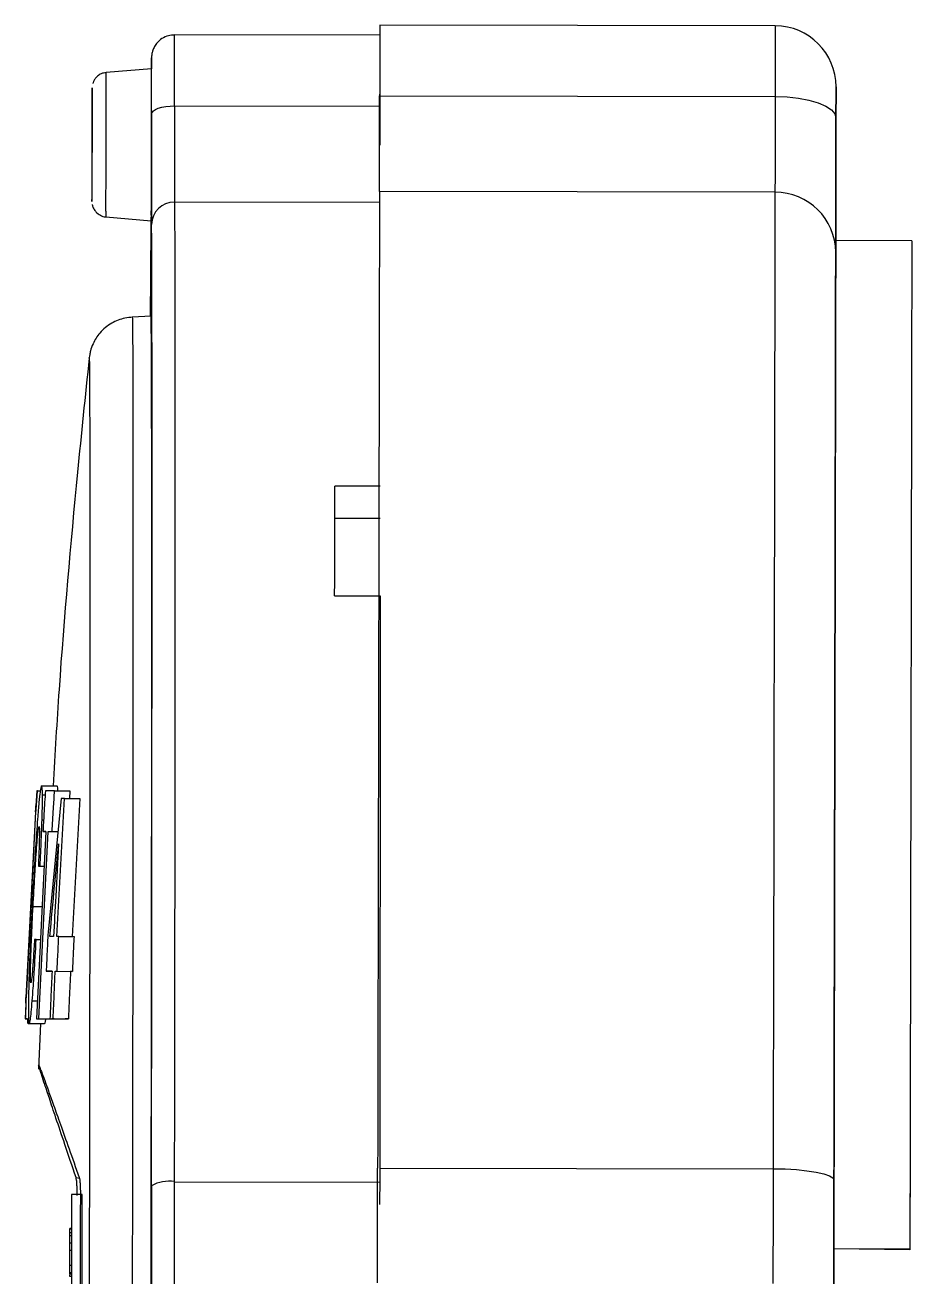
# Model space of a CAD drawing. Header units: millimetres. Extents: x 2451 to 4400, y 944 to 2322.
# Drawn here: x 2828.6 to 2886.8, y 2043.1 to 2125.4 of the extents above; entities that cross this region are included whole.
import ezdxf

# ---------------------------------------------------------------- set-up
doc = ezdxf.new("R2010")
doc.units = ezdxf.units.MM

msp = doc.modelspace()

# ---------------------------------------------------------------- linework, layer by layer
at = {"color": 7, "linetype": 'Continuous', "lineweight": 25}
for p, q in [((2877.93, 2125.336), (2851.93, 2125.384)), ((2851.93, 2124.709), (2838.43, 2124.735)), ((2836.926, 2122.512), (2833.938, 2122.256)), ((2836.929, 2120.512), (2836.929, 2120.512)), ((2851.933, 2120.737), (2877.922, 2120.688)), ((2838.433, 2120.067), (2851.933, 2120.041)), ((2836.918, 2114.512), (2836.918, 2114.512)), ((2877.91, 2114.39), (2851.91, 2114.439)), ((2833.009, 2113.777), (2833.01, 2113.779)), ((2851.934, 2113.719), (2838.434, 2113.744)), ((2833.92, 2112.779), (2836.907, 2112.512)), ((2836.885, 2112.514), (2836.882, 2112.271)), ((2886.904, 2111.202), (2881.904, 2111.211)), ((2836.895, 2106.239), (2835.658, 2106.177)), ((2832.825, 2103.494), (2832.827, 2103.502)), ((2851.965, 2095.07), (2848.965, 2095.076)), ((2848.965, 2092.966), (2851.957, 2092.96)), ((2848.963, 2087.861), (2851.963, 2087.855)), ((2829.389, 2075.052), (2829.327, 2074.052)), ((2829.388, 2075.052), (2829.426, 2075.052)), ((2829.426, 2075.052), (2829.389, 2075.052)), ((2829.426, 2075.052), (2829.621, 2075.051)), ((2829.697, 2075.377), (2830.699, 2075.375)), ((2830.552, 2075.05), (2829.947, 2075.051)), ((2830.552, 2075.05), (2831.555, 2075.048)), ((2831.555, 2075.048), (2831.524, 2074.539)), ((2829.755, 2074.786), (2829.931, 2074.786)), ((2830.975, 2074.54), (2830.122, 2065.753)), ((2830.7, 2065.457), (2831.207, 2074.539)), ((2831.207, 2074.539), (2832.212, 2074.537)), ((2832.212, 2074.537), (2831.704, 2065.455)), ((2829.307, 2073.65), (2828.675, 2061.455)), ((2828.691, 2061.455), (2829.324, 2073.65)), ((2829.981, 2072.362), (2829.367, 2060.052)), ((2829.522, 2060.052), (2830.136, 2072.362)), ((2829.827, 2073.114), (2829.729, 2073.114)), ((2829.981, 2072.362), (2829.782, 2072.363)), ((2830.136, 2072.362), (2830.763, 2072.361)), ((2830.387, 2072.362), (2830.763, 2072.361)), ((2829.484, 2070.092), (2829.868, 2070.092)), ((2829.597, 2070.092), (2829.868, 2070.092)), ((2829.138, 2067.445), (2829.736, 2067.444)), ((2829.344, 2065.266), (2829.627, 2065.265)), ((2830.825, 2065.456), (2831.829, 2065.455)), ((2830.382, 2063.176), (2830.001, 2063.177)), ((2830.593, 2063.176), (2831.597, 2063.174)), ((2830.718, 2063.176), (2831.721, 2063.174)), ((2828.652, 2061.053), (2828.611, 2060.053)), ((2829.083, 2061.236), (2829.427, 2061.236)), ((2828.611, 2060.053), (2828.609, 2060.053)), ((2828.609, 2060.053), (2828.611, 2060.053)), ((2828.611, 2060.053), (2828.648, 2060.053)), ((2828.611, 2060.053), (2828.839, 2060.053)), ((2828.648, 2060.053), (2828.839, 2060.053)), ((2829.367, 2060.052), (2830.248, 2060.05)), ((2829.522, 2060.052), (2830.248, 2060.05)), ((2830.248, 2060.05), (2831.251, 2060.048)), ((2830.459, 2060.05), (2831.463, 2060.048)), ((2828.806, 2059.737), (2828.883, 2059.737)), ((2828.883, 2059.737), (2829.884, 2059.735)), ((2829.615, 2059.736), (2829.485, 2056.744)), ((2829.498, 2057.042), (2829.497, 2057.052)), ((2851.924, 2050.245), (2877.789, 2050.196)), ((2831.962, 2049.631), (2832.178, 2049.582)), ((2838.423, 2049.347), (2851.923, 2049.322)), ((2831.654, 2048.505), (2831.654, 2022.505)), ((2832.354, 2048.505), (2831.654, 2048.505)), ((2832.354, 2022.505), (2832.354, 2048.505)), ((2831.654, 2046.277), (2831.554, 2046.277)), ((2831.554, 2046.25), (2831.554, 2046.277)), ((2831.554, 2046.25), (2831.654, 2046.25)), ((2831.554, 2045.979), (2831.554, 2046.25)), ((2831.654, 2045.979), (2831.554, 2045.979)), ((2831.554, 2045.79), (2831.554, 2045.979)), ((2831.654, 2045.79), (2831.554, 2045.79)), ((2831.554, 2045.303), (2831.554, 2045.79)), ((2831.654, 2045.303), (2831.554, 2045.303)), ((2831.554, 2044.817), (2831.554, 2045.303)), ((2831.654, 2044.817), (2831.554, 2044.817)), ((2831.554, 2043.843), (2831.554, 2044.817)), ((2886.779, 2044.877), (2881.779, 2044.925)), ((2886.779, 2044.915), (2881.779, 2044.925)), ((2886.779, 2044.877), (2886.779, 2044.915)), ((2831.654, 2043.843), (2831.554, 2043.843)), ((2831.554, 2043.356), (2831.554, 2043.843)), ((2831.654, 2043.356), (2831.554, 2043.356)), ((2831.654, 2043.275), (2831.554, 2043.275)), ((2831.654, 2043.113), (2831.554, 2043.113))]:
    msp.add_line(p, q, dxfattribs=at)
at = {"color": 7, "linetype": 'Continuous', "lineweight": 25, "flags": 128}
for points in [[(2877.93, 2125.336), (2877.93, 2125.131), (2877.929, 2124.517), (2877.927, 2123.531), (2877.924, 2122.229), (2877.922, 2120.688)], [(2836.905, 2112.512), (2836.907, 2112.338), (2836.909, 2112.515), (2836.912, 2113.034), (2836.916, 2113.861), (2836.919, 2114.938), (2836.922, 2116.192), (2836.925, 2117.538), (2836.927, 2118.884), (2836.929, 2120.138), (2836.93, 2121.215), (2836.929, 2122.041), (2836.928, 2122.56), (2836.926, 2122.738)], [(2836.923, 2122.816), (2836.922, 2122.779), (2836.921, 2122.511)], [(2836.928, 2123.229), (2836.926, 2123.186), (2836.923, 2122.816)], [(2836.926, 2122.738), (2836.923, 2122.56), (2836.923, 2122.512)], [(2851.935, 2122.59), (2851.934, 2121.462), (2851.933, 2120.041)], [(2833.012, 2114.06), (2833.015, 2114.671), (2833.018, 2115.561), (2833.021, 2116.642), (2833.023, 2117.809), (2833.025, 2118.948), (2833.026, 2119.947), (2833.026, 2120.708), (2833.025, 2121.157), (2833.023, 2121.25), (2833.02, 2120.978), (2833.018, 2120.367), (2833.015, 2119.478), (2833.012, 2118.396), (2833.009, 2117.229), (2833.008, 2116.09), (2833.007, 2115.091), (2833.007, 2114.33), (2833.008, 2113.881), (2833.009, 2113.777)], [(2877.922, 2120.688), (2877.919, 2119.516), (2877.917, 2118.421), (2877.915, 2117.423), (2877.914, 2116.538), (2877.912, 2115.781), (2877.911, 2115.164), (2877.91, 2114.698), (2877.91, 2114.39)], [(2877.922, 2120.688), (2878.702, 2120.66), (2879.452, 2120.578), (2880.143, 2120.445), (2880.749, 2120.268), (2881.246, 2120.052), (2881.615, 2119.806), (2881.843, 2119.54), (2881.919, 2119.263)], [(2836.929, 2119.542), (2836.959, 2119.645), (2837.045, 2119.744), (2837.184, 2119.834), (2837.371, 2119.914), (2837.599, 2119.979), (2837.858, 2120.027), (2838.14, 2120.057), (2838.433, 2120.067)], [(2851.933, 2120.041), (2851.931, 2118.866), (2851.93, 2117.77), (2851.93, 2117.479)], [(2877.91, 2114.39), (2877.908, 2113.266), (2877.905, 2111.791), (2877.901, 2109.972), (2877.897, 2107.816), (2877.893, 2105.333), (2877.887, 2102.535), (2877.882, 2099.434), (2877.875, 2096.045), (2877.868, 2092.382), (2877.861, 2088.463), (2877.853, 2084.304), (2877.845, 2079.926), (2877.836, 2075.347), (2877.827, 2070.588), (2877.818, 2065.671), (2877.809, 2060.618), (2877.799, 2055.452), (2877.789, 2050.196)], [(2833.01, 2113.779), (2833.01, 2113.788), (2833.012, 2114.06)], [(2838.434, 2113.744), (2838.441, 2112.604), (2838.447, 2111.112), (2838.452, 2109.277), (2838.456, 2107.105), (2838.46, 2104.608), (2838.462, 2101.795), (2838.464, 2098.681), (2838.465, 2095.278), (2838.464, 2091.603), (2838.463, 2087.672), (2838.461, 2083.503), (2838.458, 2079.114), (2838.454, 2074.526), (2838.45, 2069.76), (2838.444, 2064.836), (2838.438, 2059.777), (2838.431, 2054.607), (2838.423, 2049.347)], [(2833.924, 2113.138), (2833.921, 2112.812), (2833.92, 2112.779)], [(2836.911, 2112.891), (2836.908, 2112.547), (2836.907, 2112.512)], [(2836.92, 2049.082), (2836.927, 2054.242), (2836.935, 2059.316), (2836.941, 2064.28), (2836.946, 2069.111), (2836.951, 2073.789), (2836.955, 2078.291), (2836.957, 2082.597), (2836.959, 2086.688), (2836.961, 2090.546), (2836.961, 2094.152), (2836.96, 2097.49), (2836.958, 2100.546), (2836.956, 2103.306), (2836.953, 2105.757), (2836.948, 2107.888), (2836.943, 2109.689), (2836.937, 2111.152), (2836.93, 2112.271)], [(2835.658, 2106.177), (2835.664, 2106.099), (2835.671, 2105.689), (2835.678, 2104.929), (2835.685, 2103.824), (2835.69, 2102.379), (2835.695, 2100.601), (2835.699, 2098.499), (2835.702, 2096.083), (2835.704, 2093.365), (2835.705, 2090.359), (2835.705, 2087.079), (2835.705, 2083.542), (2835.703, 2079.765), (2835.701, 2075.767), (2835.697, 2071.567), (2835.693, 2067.187), (2835.688, 2062.648), (2835.683, 2057.972), (2835.676, 2053.183), (2835.669, 2048.304), (2835.661, 2043.36), (2835.655, 2039.902)], [(2836.892, 2040.008), (2836.894, 2041.313), (2836.903, 2046.3), (2836.91, 2051.231), (2836.917, 2056.082), (2836.923, 2060.828), (2836.928, 2065.445), (2836.933, 2069.911), (2836.937, 2074.203), (2836.939, 2078.299), (2836.941, 2082.181), (2836.942, 2085.827), (2836.942, 2089.221), (2836.941, 2092.344), (2836.939, 2095.182), (2836.937, 2097.721), (2836.933, 2099.947), (2836.929, 2101.849), (2836.924, 2103.419), (2836.918, 2104.648), (2836.911, 2105.531), (2836.903, 2106.062), (2836.895, 2106.239)], [(2848.963, 2087.861), (2848.964, 2088.812), (2848.964, 2089.75), (2848.964, 2090.674), (2848.964, 2091.584), (2848.964, 2092.479), (2848.965, 2093.359), (2848.965, 2094.225), (2848.965, 2095.076)], [(2851.963, 2087.855), (2851.961, 2083.67), (2851.958, 2079.262), (2851.955, 2074.652), (2851.95, 2069.859), (2851.944, 2064.907), (2851.938, 2059.818), (2851.931, 2054.615), (2851.923, 2049.322)], [(2877.789, 2050.196), (2877.787, 2048.947), (2877.784, 2047.749), (2877.782, 2046.621), (2877.78, 2045.583), (2877.778, 2044.652), (2877.777, 2043.843), (2877.776, 2043.17), (2877.775, 2042.644)], [(2877.789, 2050.196), (2878.569, 2050.181), (2879.32, 2050.138), (2880.011, 2050.07), (2880.617, 2049.978), (2881.114, 2049.867), (2881.484, 2049.74), (2881.711, 2049.603), (2881.788, 2049.461)], [(2851.923, 2049.322), (2851.921, 2048.072), (2851.921, 2047.854)], [(2886.788, 2049.849), (2886.787, 2049.231), (2886.786, 2048.611), (2886.785, 2047.991), (2886.784, 2047.37), (2886.782, 2046.748), (2886.781, 2046.125), (2886.78, 2045.502), (2886.779, 2044.877)], [(2881.779, 2044.925), (2881.769, 2039.628), (2881.766, 2037.925)]]:
    msp.add_lwpolyline(points, dxfattribs=at)
at = {"color": 7, "linetype": 'Continuous', "lineweight": 25}
for centre, radius, start, end in [((2877.923, 2121.336), 4, 359.89234, 89.89234), ((2210.537, 2122.031), 627.898, 359.820698, 0.246682), ((2412.844, 2121.196), 424.088, 359.77653, 0.27462), ((1577.932, 2119.637), 1256.009, 359.703541, 0.119492), ((1511.65, 2119.748), 1325.279, 359.703541, 0.119492), ((4332.785, 2116.157), 1495.86, 179.870344, 180.148836), ((4139.177, 2117.123), 1300.747, 179.870344, 180.148836), ((2877.933, 2110.421), 3.969, 0.34561, 90.33851), ((2838.419, 2112.256), 1.489, 89.43311, 179.40158), ((4086.062, 2100.156), 1249.238, 179.444348, 179.72113), ((2838.056, 2047.038), 2.339, 80.97379, 119.06365), ((5178.37, 2044.499), 2339.952, 179.881276, 180.066691), ((5527.859, 2043.506), 2690.945, 179.881276, 180.066691)]:
    msp.add_arc(centre, radius, start, end, dxfattribs=at)
for points, knots in [([(2851.93, 2125.381), (2851.93, 2125.32), (2851.93, 2125.197), (2851.928, 2124.197), (2851.925, 2122.71), (2851.923, 2121.395), (2851.922, 2120.737)], [0, 0, 0, 0, 0.248061, 0.498707, 0.749354, 1, 1, 1, 1]), ([(2838.429, 2124.716), (2838.296, 2124.713), (2838.004, 2124.708), (2837.617, 2124.519), (2837.314, 2124.262), (2837.121, 2123.993), (2837.01, 2123.745), (2836.956, 2123.545), (2836.936, 2123.407), (2836.931, 2123.34), (2836.929, 2123.307), (2836.927, 2123.278), (2836.926, 2123.232), (2836.925, 2123.15), (2836.924, 2122.946), (2836.923, 2122.811)], [0, 0, 0, 0, 0.090802, 0.199118, 0.287983, 0.363139, 0.425424, 0.474171, 0.506425, 0.521488, 0.533947, 0.552183, 0.590278, 0.730521, 1, 1, 1, 1]), ([(2833.935, 2122.24), (2833.881, 2122.239), (2833.721, 2122.236), (2833.493, 2122.121), (2833.287, 2121.952), (2833.158, 2121.771), (2833.091, 2121.637), (2833.073, 2121.565), (2833.069, 2121.551)], [0, 0, 0, 0, 0.135875, 0.404257, 0.623977, 0.809795, 0.964008, 1, 1, 1, 1]), ([(2881.919, 2119.263), (2881.919, 2119.548), (2881.921, 2120.133), (2881.922, 2120.802), (2881.923, 2121.248), (2881.923, 2121.302), (2881.923, 2121.328)], [0, 0, 0, 0, 0.244178, 0.5, 0.755822, 1, 1, 1, 1]), ([(2881.923, 2121.328), (2881.923, 2121.3), (2881.923, 2121.242), (2881.922, 2120.791), (2881.921, 2120.117), (2881.919, 2119.53), (2881.919, 2119.244)], [0, 0, 0, 0, 0.244178, 0.5, 0.755822, 1, 1, 1, 1]), ([(2833.011, 2115.874), (2833.011, 2116.028), (2833.011, 2116.213), (2833.011, 2116.54), (2833.011, 2116.799), (2833.012, 2117.376), (2833.014, 2118.016), (2833.015, 2118.637), (2833.016, 2118.972), (2833.016, 2119.143), (2833.017, 2119.254), (2833.018, 2119.376), (2833.02, 2119.676), (2833.021, 2119.907), (2833.021, 2119.895), (2833.022, 2119.683), (2833.021, 2119.087), (2833.022, 2118.829), (2833.022, 2118.498), (2833.022, 2118.239), (2833.02, 2117.662), (2833.019, 2117.023), (2833.018, 2116.401), (2833.017, 2116.067), (2833.016, 2115.895), (2833.015, 2115.784), (2833.014, 2115.662), (2833.013, 2115.363), (2833.012, 2115.132), (2833.011, 2115.143), (2833.011, 2115.359), (2833.011, 2115.639), (2833.011, 2115.874)], [0, 0, 0, 0, 0.066265, 0.079332, 0.091749, 0.120574, 0.19854, 0.226761, 0.249845, 0.26589, 0.284505, 0.318085, 0.379426, 0.408251, 0.420668, 0.433735, 0.5, 0.566265, 0.579332, 0.591749, 0.620574, 0.69854, 0.726761, 0.749845, 0.76589, 0.784505, 0.818085, 0.879426, 0.908251, 0.920668, 0.933735, 1, 1, 1, 1]), ([(2881.902, 2110.445), (2881.903, 2110.738), (2881.904, 2111.336), (2881.908, 2113.343), (2881.913, 2115.997), (2881.917, 2118.187), (2881.919, 2119.263)], [0, 0, 0, 0, 0.245796, 0.5, 0.754204, 1, 1, 1, 1]), ([(2881.919, 2119.244), (2881.917, 2118.162), (2881.913, 2115.96), (2881.908, 2113.335), (2881.905, 2111.704), (2881.904, 2111.283), (2881.904, 2111.211)], [0, 0, 0, 0, 0.304992, 0.620417, 0.935841, 1, 1, 1, 1]), ([(2833.028, 2113.593), (2833.03, 2113.578), (2833.045, 2113.482), (2833.116, 2113.303), (2833.284, 2113.061), (2833.551, 2112.871), (2833.791, 2112.771), (2833.915, 2112.781), (2833.921, 2112.782)], [0, 0, 0, 0, 0.035109, 0.231963, 0.433106, 0.711596, 0.986848, 1, 1, 1, 1]), ([(2881.904, 2111.174), (2881.904, 2111.097), (2881.903, 2110.937), (2881.9, 2109.318), (2881.895, 2106.67), (2881.888, 2102.951), (2881.879, 2098.249), (2881.869, 2092.624), (2881.857, 2086.162), (2881.843, 2078.955), (2881.828, 2071.112), (2881.813, 2062.745), (2881.796, 2053.988), (2881.785, 2047.946), (2881.779, 2044.925)], [0, 0, 0, 0, 0.077766, 0.161605, 0.245445, 0.329284, 0.413124, 0.496963, 0.580803, 0.664642, 0.748482, 0.832321, 0.916161, 1, 1, 1, 1]), ([(2881.788, 2049.461), (2881.792, 2051.86), (2881.801, 2056.703), (2881.814, 2063.792), (2881.828, 2070.749), (2881.84, 2077.451), (2881.852, 2083.789), (2881.863, 2089.634), (2881.873, 2094.9), (2881.882, 2099.509), (2881.889, 2103.396), (2881.895, 2106.519), (2881.899, 2108.939), (2881.901, 2109.946), (2881.902, 2110.445)], [0, 0, 0, 0, 0.079959, 0.161371, 0.244142, 0.328893, 0.414216, 0.5, 0.585778, 0.671102, 0.755858, 0.838624, 0.920039, 1, 1, 1, 1]), ([(2835.684, 2106.178), (2835.511, 2106.162), (2835.032, 2106.117), (2834.259, 2105.808), (2833.532, 2105.208), (2833.101, 2104.532), (2832.918, 2104.011), (2832.847, 2103.681), (2832.832, 2103.555), (2832.826, 2103.503), (2832.825, 2103.493)], [0, 0, 0, 0, 0.111362, 0.308749, 0.52529, 0.707852, 0.820127, 0.887845, 0.979585, 1, 1, 1, 1]), ([(2832.825, 2103.493), (2832.565, 2100.993), (2831.813, 2093.74), (2830.988, 2084.367), (2830.575, 2077.487), (2830.449, 2075.376)], [0, 0, 0, 0, 0.267282, 0.775148, 1, 1, 1, 1]), ([(2832.827, 2103.502), (2832.831, 2103.414), (2832.84, 2103.233), (2832.851, 2101.733), (2832.86, 2099.234), (2832.867, 2095.61), (2832.871, 2090.899), (2832.873, 2085.17), (2832.871, 2078.736), (2832.866, 2071.839), (2832.86, 2064.709), (2832.851, 2057.314), (2832.84, 2049.822), (2832.828, 2042.388), (2832.819, 2037.462), (2832.815, 2035.045)], [0, 0, 0, 0, 0.073675, 0.150434, 0.229885, 0.311524, 0.394751, 0.478886, 0.563205, 0.640041, 0.715869, 0.790184, 0.862545, 0.932581, 1, 1, 1, 1]), ([(2829.363, 2074.052), (2829.375, 2074.237), (2829.396, 2074.571), (2829.417, 2074.904), (2829.426, 2075.052)], [0, 0, 0, 0, 0.556974, 1, 1, 1, 1]), ([(2829.697, 2075.377), (2829.667, 2075.307), (2829.62, 2075.196), (2829.523, 2074.306), (2829.464, 2073.578), (2829.432, 2073.198)], [0, 0, 0, 0, 0.452493, 0.714814, 1, 1, 1, 1]), ([(2829.755, 2074.786), (2829.75, 2074.958), (2829.74, 2075.314), (2829.712, 2075.356), (2829.697, 2075.377)], [0, 0, 0, 0, 0.482517, 1, 1, 1, 1]), ([(2829.947, 2075.051), (2829.915, 2074.544), (2829.859, 2073.648), (2829.805, 2072.752), (2829.782, 2072.363)], [0, 0, 0, 0, 0.565204, 1, 1, 1, 1]), ([(2830.387, 2072.362), (2830.416, 2072.86), (2830.47, 2073.756), (2830.527, 2074.652), (2830.552, 2075.05)], [0, 0, 0, 0, 0.556552, 1, 1, 1, 1]), ([(2830.699, 2075.375), (2830.715, 2075.365), (2830.736, 2075.351), (2830.744, 2075.114), (2830.746, 2075.049)], [0, 0, 0, 0, 0.727876, 1, 1, 1, 1]), ([(2829.3, 2073.65), (2829.307, 2073.767), (2829.321, 2073.998), (2829.324, 2074.034), (2829.325, 2074.052)], [0, 0, 0, 0, 0.508208, 1, 1, 1, 1]), ([(2829.327, 2074.052), (2829.326, 2074.034), (2829.325, 2073.998), (2829.313, 2073.767), (2829.307, 2073.65)], [0, 0, 0, 0, 0.491793, 1, 1, 1, 1]), ([(2829.324, 2073.65), (2829.333, 2073.768), (2829.352, 2073.999), (2829.36, 2074.034), (2829.363, 2074.052)], [0, 0, 0, 0, 0.514749, 1, 1, 1, 1]), ([(2829.729, 2073.114), (2829.738, 2073.462), (2829.758, 2074.155), (2829.756, 2074.576), (2829.755, 2074.786)], [0, 0, 0, 0, 0.500493, 1, 1, 1, 1]), ([(2831.207, 2074.539), (2831.162, 2074.539), (2831.083, 2074.539), (2831.008, 2074.54), (2830.975, 2074.54)], [0, 0, 0, 0, 0.564034, 1, 1, 1, 1]), ([(2829.432, 2073.198), (2829.388, 2072.588), (2829.307, 2071.49), (2829.185, 2069.489), (2829.112, 2068.178), (2829.072, 2067.456)], [0, 0, 0, 0, 0.36011, 0.647462, 1, 1, 1, 1]), ([(2829.372, 2071.284), (2829.391, 2071.533), (2829.428, 2072.004), (2829.487, 2072.576), (2829.515, 2072.646), (2829.532, 2072.689)], [0, 0, 0, 0, 0.296714, 0.56253, 1, 1, 1, 1]), ([(2829.532, 2072.689), (2829.541, 2072.669), (2829.558, 2072.627), (2829.555, 2072.218), (2829.543, 2071.694), (2829.525, 2071.043), (2829.5, 2070.475), (2829.484, 2070.092)], [0, 0, 0, 0, 0.233217, 0.476546, 0.60225, 0.732009, 1, 1, 1, 1]), ([(2829.597, 2070.092), (2829.626, 2070.684), (2829.678, 2071.761), (2829.713, 2072.694), (2829.729, 2073.114)], [0, 0, 0, 0, 0.549267, 1, 1, 1, 1]), ([(2829.782, 2072.363), (2829.817, 2072.363), (2829.88, 2072.363), (2829.95, 2072.362), (2829.981, 2072.362)], [0, 0, 0, 0, 0.555156, 1, 1, 1, 1]), ([(2830.136, 2072.362), (2830.18, 2072.362), (2830.26, 2072.362), (2830.348, 2072.362), (2830.387, 2072.362)], [0, 0, 0, 0, 0.554411, 1, 1, 1, 1]), ([(2830.245, 2065.458), (2830.344, 2066.568), (2830.525, 2068.601), (2830.724, 2070.634), (2830.815, 2071.556)], [0, 0, 0, 0, 0.545958, 1, 1, 1, 1]), ([(2830.815, 2071.556), (2830.75, 2070.407), (2830.634, 2068.374), (2830.533, 2066.341), (2830.489, 2065.457)], [0, 0, 0, 0, 0.565441, 1, 1, 1, 1]), ([(2829.138, 2067.445), (2829.176, 2068.119), (2829.235, 2069.128), (2829.313, 2070.424), (2829.352, 2070.998), (2829.372, 2071.284)], [0, 0, 0, 0, 0.501448, 0.75111, 1, 1, 1, 1]), ([(2829.484, 2070.092), (2829.504, 2070.092), (2829.54, 2070.092), (2829.579, 2070.092), (2829.597, 2070.092)], [0, 0, 0, 0, 0.556828, 1, 1, 1, 1]), ([(2829.072, 2067.456), (2829.017, 2066.331), (2828.916, 2064.277), (2828.865, 2062.58), (2828.842, 2061.812)], [0, 0, 0, 0, 0.54774, 1, 1, 1, 1]), ([(2828.981, 2063.727), (2828.998, 2064.243), (2829.036, 2065.393), (2829.101, 2066.716), (2829.138, 2067.445)], [0, 0, 0, 0, 0.448512, 1, 1, 1, 1]), ([(2829.231, 2065.266), (2829.206, 2064.855), (2829.169, 2064.237), (2829.12, 2063.484), (2829.095, 2063.185), (2829.083, 2063.036)], [0, 0, 0, 0, 0.498783, 0.750565, 1, 1, 1, 1]), ([(2829.083, 2061.236), (2829.105, 2061.51), (2829.148, 2062.057), (2829.235, 2063.382), (2829.301, 2064.513), (2829.344, 2065.266)], [0, 0, 0, 0, 0.250013, 0.500775, 1, 1, 1, 1]), ([(2829.344, 2065.266), (2829.322, 2065.266), (2829.283, 2065.266), (2829.247, 2065.266), (2829.231, 2065.266)], [0, 0, 0, 0, 0.564134, 1, 1, 1, 1]), ([(2830.122, 2065.753), (2830.099, 2065.27), (2830.057, 2064.411), (2830.018, 2063.553), (2830.001, 2063.177)], [0, 0, 0, 0, 0.562654, 1, 1, 1, 1]), ([(2830.489, 2065.457), (2830.442, 2065.457), (2830.358, 2065.457), (2830.279, 2065.457), (2830.245, 2065.458)], [0, 0, 0, 0, 0.565906, 1, 1, 1, 1]), ([(2830.825, 2065.456), (2830.801, 2065.457), (2830.759, 2065.457), (2830.718, 2065.457), (2830.7, 2065.457)], [0, 0, 0, 0, 0.562632, 1, 1, 1, 1]), ([(2830.718, 2063.176), (2830.737, 2063.6), (2830.772, 2064.361), (2830.809, 2065.121), (2830.825, 2065.456)], [0, 0, 0, 0, 0.558484, 1, 1, 1, 1]), ([(2831.829, 2065.455), (2831.808, 2065.028), (2831.771, 2064.267), (2831.737, 2063.507), (2831.721, 2063.174)], [0, 0, 0, 0, 0.561509, 1, 1, 1, 1]), ([(2828.997, 2062.425), (2828.99, 2062.439), (2828.976, 2062.468), (2828.967, 2062.722), (2828.967, 2063.147), (2828.976, 2063.534), (2828.981, 2063.727)], [0, 0, 0, 0, 0.253705, 0.504972, 0.753884, 1, 1, 1, 1]), ([(2829.083, 2063.036), (2829.064, 2062.845), (2829.03, 2062.485), (2829.007, 2062.444), (2828.997, 2062.425)], [0, 0, 0, 0, 0.531035, 1, 1, 1, 1]), ([(2830.001, 2063.177), (2830.067, 2063.177), (2830.188, 2063.177), (2830.322, 2063.176), (2830.382, 2063.176)], [0, 0, 0, 0, 0.549838, 1, 1, 1, 1]), ([(2830.382, 2063.176), (2830.356, 2062.59), (2830.309, 2061.548), (2830.267, 2060.506), (2830.248, 2060.05)], [0, 0, 0, 0, 0.562267, 1, 1, 1, 1]), ([(2830.459, 2060.05), (2830.483, 2060.631), (2830.526, 2061.673), (2830.573, 2062.715), (2830.593, 2063.176)], [0, 0, 0, 0, 0.5579878, 1, 1, 1, 1]), ([(2830.593, 2063.176), (2830.616, 2063.176), (2830.657, 2063.176), (2830.699, 2063.176), (2830.718, 2063.176)], [0, 0, 0, 0, 0.557215, 1, 1, 1, 1]), ([(2831.597, 2063.174), (2831.571, 2062.588), (2831.524, 2061.546), (2831.481, 2060.504), (2831.463, 2060.048)], [0, 0, 0, 0, 0.561997, 1, 1, 1, 1]), ([(2831.721, 2063.174), (2831.698, 2063.174), (2831.656, 2063.174), (2831.615, 2063.174), (2831.597, 2063.174)], [0, 0, 0, 0, 0.5627844, 1, 1, 1, 1]), ([(2828.842, 2061.812), (2828.836, 2061.502), (2828.824, 2060.872), (2828.827, 2060.204), (2828.845, 2059.802), (2828.87, 2059.759), (2828.883, 2059.737)], [0, 0, 0, 0, 0.239072, 0.485952, 0.739492, 1, 1, 1, 1]), ([(2828.648, 2060.053), (2828.656, 2060.238), (2828.669, 2060.572), (2828.683, 2060.905), (2828.689, 2061.053)], [0, 0, 0, 0, 0.555505, 1, 1, 1, 1]), ([(2828.65, 2061.053), (2828.651, 2061.071), (2828.652, 2061.107), (2828.663, 2061.338), (2828.668, 2061.455)], [0, 0, 0, 0, 0.49078, 1, 1, 1, 1]), ([(2828.675, 2061.455), (2828.669, 2061.338), (2828.657, 2061.107), (2828.654, 2061.071), (2828.652, 2061.053)], [0, 0, 0, 0, 0.509216, 1, 1, 1, 1]), ([(2828.689, 2061.053), (2828.687, 2061.071), (2828.683, 2061.108), (2828.689, 2061.339), (2828.691, 2061.455)], [0, 0, 0, 0, 0.49814, 1, 1, 1, 1]), ([(2828.883, 2059.737), (2828.907, 2059.787), (2828.944, 2059.865), (2829.017, 2060.47), (2829.06, 2060.975), (2829.083, 2061.236)], [0, 0, 0, 0, 0.462063, 0.722152, 1, 1, 1, 1]), ([(2828.744, 2060.053), (2828.734, 2060.053), (2828.715, 2060.053), (2828.7, 2060.053), (2828.694, 2060.053)], [0, 0, 0, 0, 0.563122, 1, 1, 1, 1]), ([(2828.806, 2059.737), (2828.798, 2059.744), (2828.786, 2059.754), (2828.786, 2059.981), (2828.786, 2060.053)], [0, 0, 0, 0, 0.680882, 1, 1, 1, 1]), ([(2829.367, 2060.052), (2829.395, 2060.052), (2829.445, 2060.052), (2829.498, 2060.052), (2829.522, 2060.052)], [0, 0, 0, 0, 0.55383, 1, 1, 1, 1]), ([(2829.964, 2060.051), (2829.964, 2060.044), (2829.93, 2059.759), (2829.907, 2059.747), (2829.884, 2059.735)], [0, 0, 0, 0, 0.022113, 1, 1, 1, 1]), ([(2830.248, 2060.05), (2830.286, 2060.05), (2830.355, 2060.05), (2830.427, 2060.05), (2830.459, 2060.05)], [0, 0, 0, 0, 0.554564, 1, 1, 1, 1]), ([(2830.524, 2060.05), (2830.494, 2060.05), (2830.441, 2060.05), (2830.391, 2060.05), (2830.369, 2060.05)], [0, 0, 0, 0, 0.566165, 1, 1, 1, 1]), ([(2831.463, 2060.048), (2831.422, 2060.048), (2831.35, 2060.048), (2831.281, 2060.048), (2831.251, 2060.048)], [0, 0, 0, 0, 0.5654356, 1, 1, 1, 1]), ([(2829.497, 2057.052), (2829.501, 2057.045), (2829.511, 2057.03), (2829.557, 2056.918), (2829.629, 2056.731), (2829.74, 2056.434), (2829.904, 2055.987), (2830.145, 2055.322), (2830.482, 2054.382), (2830.931, 2053.122), (2831.485, 2051.562), (2831.94, 2050.276), (2832.168, 2049.631)], [0, 0, 0, 0, 0.06793, 0.138655, 0.210456, 0.287198, 0.376437, 0.481249, 0.5991, 0.727695, 0.86341, 1, 1, 1, 1]), ([(2831.962, 2049.631), (2831.709, 2050.375), (2831.211, 2051.843), (2830.639, 2053.539), (2830.206, 2054.832), (2829.91, 2055.728), (2829.719, 2056.313), (2829.603, 2056.676), (2829.532, 2056.903), (2829.513, 2056.976), (2829.503, 2057.012)], [0, 0, 0, 0, 0.171156, 0.337266, 0.489956, 0.625692, 0.741115, 0.834988, 0.918354, 1, 1, 1, 1]), ([(2832.037, 2048.447), (2832.036, 2048.585), (2832.036, 2048.852), (2832.021, 2049.192), (2831.998, 2049.483), (2831.975, 2049.58), (2831.962, 2049.631)], [0, 0, 0, 0, 0.246867, 0.480182, 0.723828, 1, 1, 1, 1]), ([(2832.168, 2049.631), (2832.181, 2049.578), (2832.206, 2049.48), (2832.23, 2049.189), (2832.246, 2048.85), (2832.246, 2048.584), (2832.247, 2048.447)], [0, 0, 0, 0, 0.275858, 0.523521, 0.75515, 1, 1, 1, 1]), ([(2881.768, 2038.888), (2881.769, 2039.382), (2881.77, 2040.387), (2881.775, 2042.911), (2881.781, 2045.977), (2881.785, 2048.313), (2881.788, 2049.461)], [0, 0, 0, 0, 0.245796, 0.5, 0.754204, 1, 1, 1, 1]), ([(2832.247, 2048.447), (2832.237, 2046.279), (2832.217, 2041.84), (2832.2, 2035.047), (2832.192, 2028.253), (2832.195, 2023.814), (2832.196, 2021.646)], [0, 0, 0, 0, 0.244218, 0.5, 0.755782, 1, 1, 1, 1]), ([(2831.554, 2043.275), (2831.554, 2043.294), (2831.554, 2043.328), (2831.554, 2043.352), (2831.554, 2043.355), (2831.554, 2043.356)], [0, 0, 0, 0, 0.364517, 0.680686, 1, 1, 1, 1]), ([(2831.554, 2043.113), (2831.554, 2043.148), (2831.554, 2043.189), (2831.554, 2043.219), (2831.554, 2043.223)], [0, 0, 0, 0, 0.8440577, 1, 1, 1, 1])]:
    msp.add_open_spline(points, degree=3, knots=knots, dxfattribs=at)
for points in [[(2851.91, 2114.439), (2851.91, 2114.653), (2851.911, 2115.082), (2851.914, 2116.512), (2851.917, 2118.392), (2851.92, 2119.956), (2851.922, 2120.737)], [(2851.91, 2114.439), (2851.909, 2113.888), (2851.907, 2112.788), (2851.902, 2110.137), (2851.895, 2106.787), (2851.888, 2102.697), (2851.879, 2097.93), (2851.868, 2092.528), (2851.857, 2086.548), (2851.845, 2080.05), (2851.832, 2073.101), (2851.818, 2065.769), (2851.804, 2058.141), (2851.794, 2052.877), (2851.789, 2050.245)], [(2886.904, 2111.199), (2886.904, 2111.119), (2886.903, 2110.958), (2886.9, 2109.311), (2886.895, 2106.66), (2886.888, 2102.942), (2886.879, 2098.24), (2886.869, 2092.615), (2886.857, 2086.152), (2886.843, 2078.946), (2886.828, 2071.103), (2886.813, 2062.735), (2886.796, 2053.979), (2886.785, 2047.936), (2886.779, 2044.915)], [(2851.775, 2042.693), (2851.775, 2043.053), (2851.777, 2043.773), (2851.78, 2045.569), (2851.784, 2047.743), (2851.787, 2049.411), (2851.789, 2050.245)]]:
    msp.add_open_spline(points, degree=3, dxfattribs=at)

doc.saveas('drawing.dxf')
